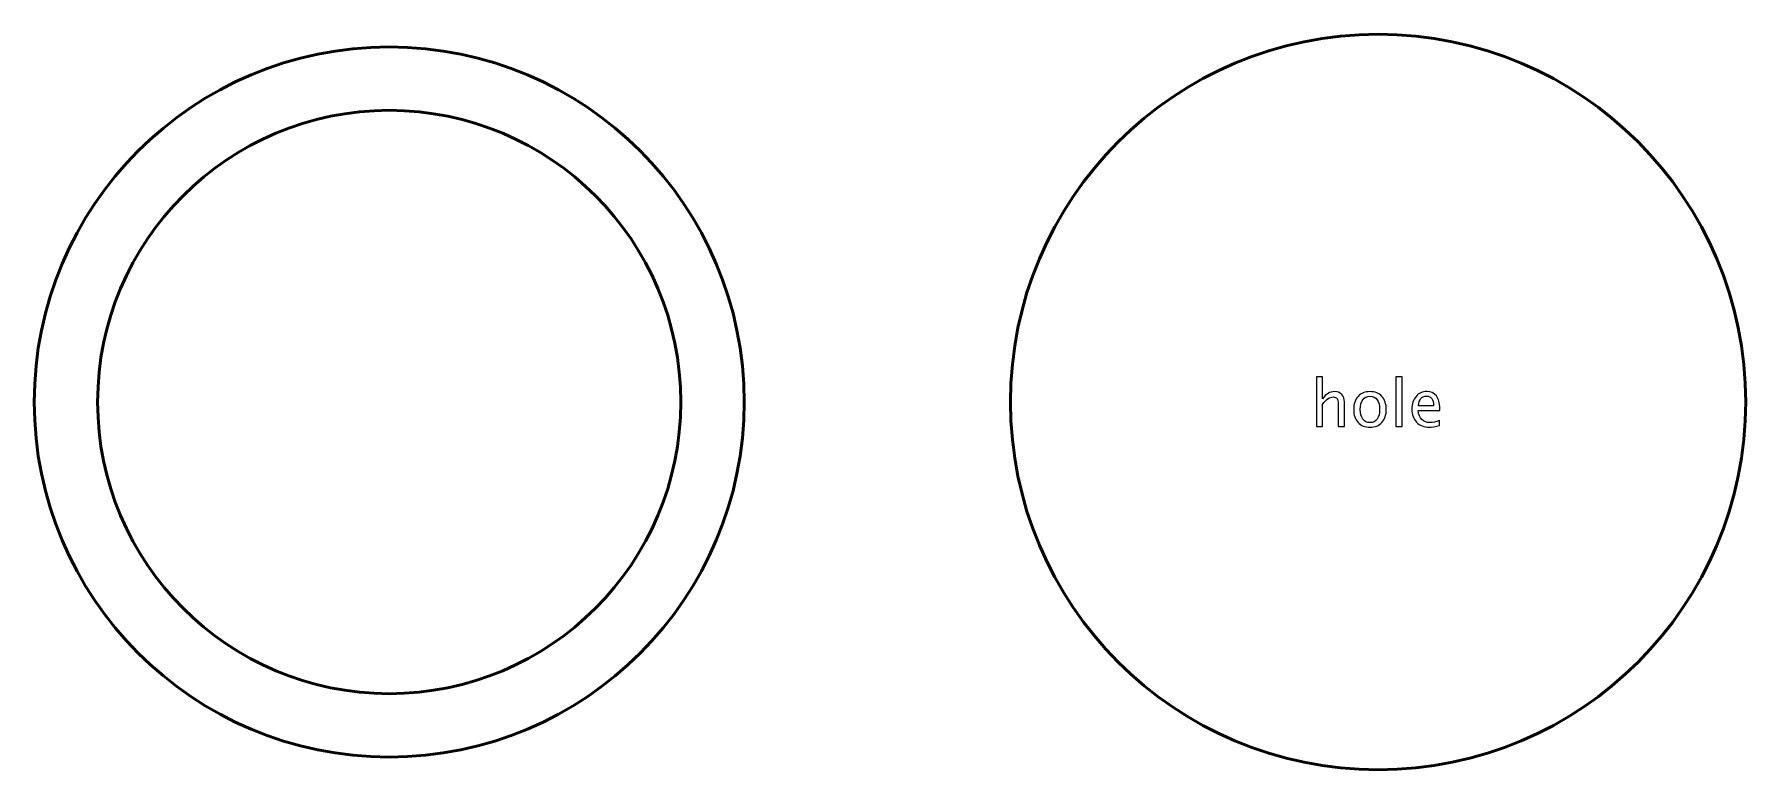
# Model space of a CAD drawing. Header units: centimetres. Extents: x -22 to 11.8, y -31.2 to 14.1.
# Drawn here: x -22 to 11.75, y -31.25 to -16.75 of the extents above; entities that cross this region are included whole.
import ezdxf

# ---------------------------------------------------------------- set-up
doc = ezdxf.new("R2010")
doc.units = ezdxf.units.CM
doc.header["$MEASUREMENT"] = 0
doc.layers.add('Layer 1', color=7, linetype='Continuous')

msp = doc.modelspace()

# ---------------------------------------------------------------- linework, layer by layer
at = {"layer": 'Layer 1', "lineweight": 53}
for centre, major_axis in [((4.5, -24), (0, 7.25)), ((-15, -24), (0, 7)), ((-15, -24), (0, 5.75))]:
    msp.add_ellipse(centre, major_axis=major_axis, ratio=1, dxfattribs=at)
at = {"layer": 'Layer 1'}
for points, knots in [([(3.28366, -24.48197), (3.28366, -24.48197), (3.28366, -23.5028), (3.28366, -23.5028), (3.28366, -23.5028), (3.28366, -23.5028), (3.40558, -23.5028), (3.40558, -23.5028), (3.40558, -23.5028), (3.40558, -23.5028), (3.40558, -23.93608), (3.40558, -23.93608), (3.40558, -23.93608), (3.47014, -23.84189), (3.5493, -23.7949), (3.64286, -23.7949), (3.64286, -23.7949), (3.7017, -23.7949), (3.74848, -23.81331), (3.78298, -23.85036), (3.78298, -23.85036), (3.81748, -23.88719), (3.83484, -23.93693), (3.83484, -23.99916), (3.83484, -23.99916), (3.83484, -23.99916), (3.83484, -24.48197), (3.83484, -24.48197), (3.83484, -24.48197), (3.83484, -24.48197), (3.71292, -24.48197), (3.71292, -24.48197), (3.71292, -24.48197), (3.71292, -24.48197), (3.71292, -24.03895), (3.71292, -24.03895), (3.71292, -24.03895), (3.71292, -23.989), (3.70551, -23.95344), (3.69091, -23.93227), (3.69091, -23.93227), (3.67609, -23.91089), (3.65175, -23.90031), (3.61767, -23.90031), (3.61767, -23.90031), (3.54274, -23.90031), (3.47204, -23.9492), (3.40558, -24.04699), (3.40558, -24.04699), (3.40558, -24.04699), (3.40558, -24.48197), (3.40558, -24.48197), (3.40558, -24.48197), (3.40558, -24.48197), (3.28366, -24.48197), (3.28366, -24.48197)], [0, 0, 0, 0, 0.06666667, 0.06666667, 0.06666667, 0.06666667, 0.13333333, 0.13333333, 0.13333333, 0.13333333, 0.2, 0.2, 0.2, 0.2, 0.26666667, 0.26666667, 0.26666667, 0.26666667, 0.33333333, 0.33333333, 0.33333333, 0.33333333, 0.4, 0.4, 0.4, 0.4, 0.46666667, 0.46666667, 0.46666667, 0.46666667, 0.53333333, 0.53333333, 0.53333333, 0.53333333, 0.6, 0.6, 0.6, 0.6, 0.66666667, 0.66666667, 0.66666667, 0.66666667, 0.73333333, 0.73333333, 0.73333333, 0.73333333, 0.8, 0.8, 0.8, 0.8, 0.86666667, 0.86666667, 0.86666667, 0.86666667, 1, 1, 1, 1]), ([(4.85211, -24.48197), (4.85211, -24.48197), (4.85211, -23.5028), (4.85211, -23.5028), (4.85211, -23.5028), (4.85211, -23.5028), (4.97403, -23.5028), (4.97403, -23.5028), (4.97403, -23.5028), (4.97403, -23.5028), (4.97403, -24.48197), (4.97403, -24.48197), (4.97403, -24.48197), (4.97403, -24.48197), (4.85211, -24.48197), (4.85211, -24.48197)], [0, 0, 0, 0, 0.2, 0.2, 0.2, 0.2, 0.4, 0.4, 0.4, 0.4, 0.6, 0.6, 0.6, 0.6, 1, 1, 1, 1]), ([(4.33988, -24.49721), (4.24103, -24.49721), (4.16272, -24.46567), (4.10514, -24.40259), (4.10514, -24.40259), (4.04736, -24.33952), (4.01857, -24.25379), (4.01857, -24.14563), (4.01857, -24.14563), (4.01857, -24.03768), (4.04736, -23.95217), (4.10514, -23.8893), (4.10514, -23.8893), (4.16272, -23.82644), (4.24103, -23.7949), (4.33988, -23.7949), (4.33988, -23.7949), (4.43873, -23.7949), (4.51705, -23.82644), (4.57462, -23.8893), (4.57462, -23.8893), (4.6324, -23.95217), (4.66119, -24.03768), (4.66119, -24.14563), (4.66119, -24.14563), (4.66119, -24.25379), (4.6324, -24.33952), (4.57462, -24.40259), (4.57462, -24.40259), (4.51705, -24.46567), (4.43873, -24.49721), (4.33988, -24.49721)], [0, 0, 0, 0, 0.11111111, 0.11111111, 0.11111111, 0.11111111, 0.22222222, 0.22222222, 0.22222222, 0.22222222, 0.33333333, 0.33333333, 0.33333333, 0.33333333, 0.44444444, 0.44444444, 0.44444444, 0.44444444, 0.55555556, 0.55555556, 0.55555556, 0.55555556, 0.66666667, 0.66666667, 0.66666667, 0.66666667, 0.77777778, 0.77777778, 0.77777778, 0.77777778, 1, 1, 1, 1]), ([(4.33967, -24.40577), (4.39999, -24.40577), (4.44698, -24.38312), (4.48043, -24.33761), (4.48043, -24.33761), (4.51366, -24.29232), (4.53038, -24.22818), (4.53038, -24.14563), (4.53038, -24.14563), (4.53038, -24.06329), (4.51366, -23.99937), (4.48043, -23.95407), (4.48043, -23.95407), (4.44698, -23.90899), (4.39999, -23.88634), (4.33967, -23.88634), (4.33967, -23.88634), (4.27913, -23.88634), (4.23214, -23.90899), (4.19912, -23.95407), (4.19912, -23.95407), (4.16589, -23.99937), (4.14938, -24.06329), (4.14938, -24.14563), (4.14938, -24.14563), (4.14938, -24.22818), (4.16589, -24.29232), (4.19912, -24.33761), (4.19912, -24.33761), (4.23214, -24.38312), (4.27913, -24.40577), (4.33967, -24.40577)], [0, 0, 0, 0, 0.11111111, 0.11111111, 0.11111111, 0.11111111, 0.22222222, 0.22222222, 0.22222222, 0.22222222, 0.33333333, 0.33333333, 0.33333333, 0.33333333, 0.44444444, 0.44444444, 0.44444444, 0.44444444, 0.55555556, 0.55555556, 0.55555556, 0.55555556, 0.66666667, 0.66666667, 0.66666667, 0.66666667, 0.77777778, 0.77777778, 0.77777778, 0.77777778, 1, 1, 1, 1]), ([(5.71317, -24.46038), (5.63126, -24.48493), (5.56119, -24.49721), (5.50277, -24.49721), (5.50277, -24.49721), (5.40308, -24.49721), (5.32201, -24.46419), (5.25957, -24.39836), (5.25957, -24.39836), (5.19713, -24.33253), (5.1658, -24.24723), (5.1658, -24.14224), (5.1658, -24.14224), (5.1658, -24.04043), (5.19332, -23.95682), (5.24856, -23.89142), (5.24856, -23.89142), (5.30381, -23.82623), (5.3745, -23.79363), (5.46065, -23.79363), (5.46065, -23.79363), (5.54214, -23.79363), (5.60522, -23.82263), (5.64967, -23.88062), (5.64967, -23.88062), (5.69412, -23.93862), (5.71635, -24.02075), (5.71635, -24.12722), (5.71635, -24.12722), (5.71635, -24.12722), (5.71571, -24.16447), (5.71571, -24.16447), (5.71571, -24.16447), (5.71571, -24.16447), (5.29026, -24.16447), (5.29026, -24.16447), (5.29026, -24.16447), (5.30804, -24.32534), (5.38657, -24.40577), (5.52563, -24.40577), (5.52563, -24.40577), (5.57665, -24.40577), (5.63909, -24.39138), (5.71317, -24.36259), (5.71317, -24.36259), (5.71317, -24.36259), (5.71317, -24.46038), (5.71317, -24.46038)], [0, 0, 0, 0, 0.07692308, 0.07692308, 0.07692308, 0.07692308, 0.15384615, 0.15384615, 0.15384615, 0.15384615, 0.23076923, 0.23076923, 0.23076923, 0.23076923, 0.30769231, 0.30769231, 0.30769231, 0.30769231, 0.38461538, 0.38461538, 0.38461538, 0.38461538, 0.46153846, 0.46153846, 0.46153846, 0.46153846, 0.53846154, 0.53846154, 0.53846154, 0.53846154, 0.61538462, 0.61538462, 0.61538462, 0.61538462, 0.69230769, 0.69230769, 0.69230769, 0.69230769, 0.76923077, 0.76923077, 0.76923077, 0.76923077, 0.84615385, 0.84615385, 0.84615385, 0.84615385, 1, 1, 1, 1]), ([(5.29661, -24.07303), (5.29661, -24.07303), (5.59379, -24.07303), (5.59379, -24.07303), (5.59379, -24.07303), (5.59379, -23.94772), (5.54701, -23.88507), (5.45367, -23.88507), (5.45367, -23.88507), (5.35969, -23.88507), (5.30741, -23.94772), (5.29661, -24.07303)], [0, 0, 0, 0, 0.25, 0.25, 0.25, 0.25, 0.5, 0.5, 0.5, 0.5, 1, 1, 1, 1])]:
    msp.add_open_spline(points, degree=3, knots=knots, dxfattribs=at)

doc.saveas('drawing.dxf')
